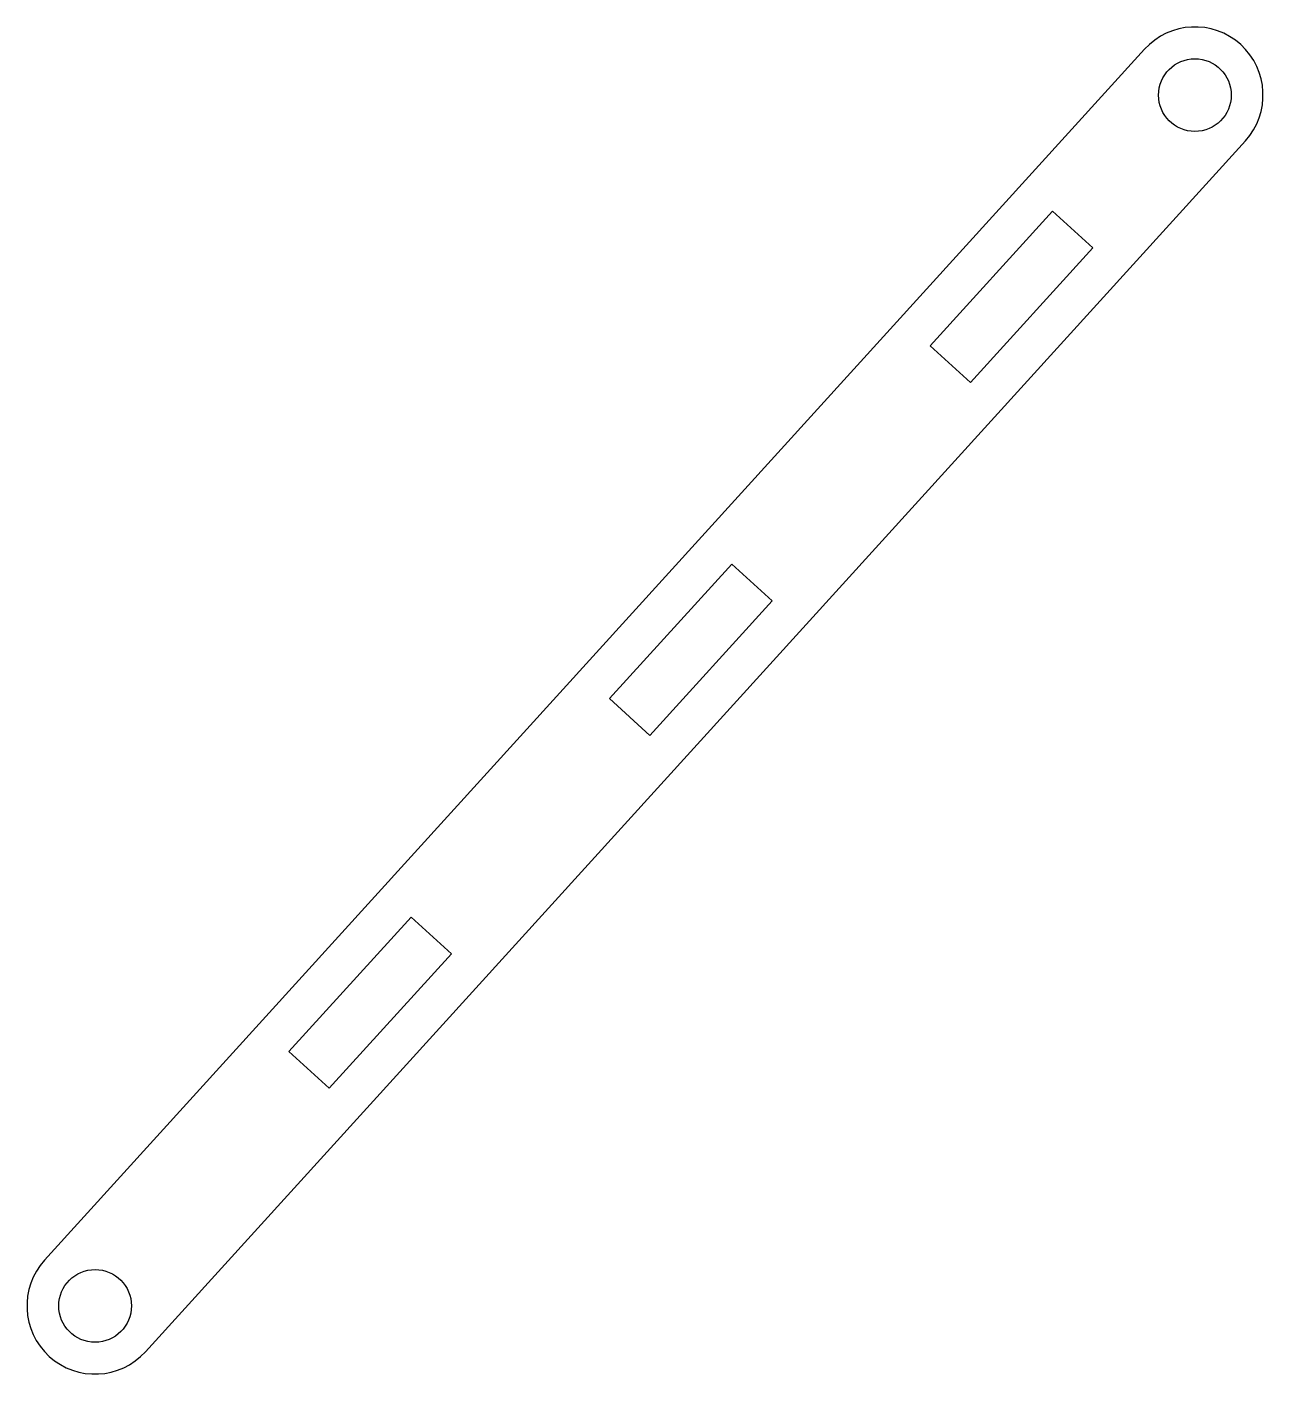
# Model space of a CAD drawing. Header units: millimetres. Extents: x 9.5 to 43.5, y -0.1 to 37.
import ezdxf

# ---------------------------------------------------------------- set-up
doc = ezdxf.new("R2010")
doc.units = ezdxf.units.MM
doc.layers.get('0').update_dxf_attribs({"linetype": 'CONTINUOUS'})

msp = doc.modelspace()

# ---------------------------------------------------------------- linework, layer by layer
msp.add_lwpolyline([(40.246, 36.35), (9.987, 3.043, 1), (12.763, 0.521), (43.022, 33.828, 1)], format="xyb", close=True)
for points in [[(37.713, 31.896), (38.823, 30.888), (35.461, 27.187), (34.351, 28.196)], [(28.892, 22.187), (30.002, 21.178), (26.64, 17.477), (25.53, 18.486)], [(17.819, 7.768), (16.709, 8.776), (20.071, 12.477), (21.181, 11.469)]]:
    msp.add_lwpolyline(points, close=True)
for centre in [(41.634, 35.089), (11.375, 1.782)]:
    msp.add_circle(centre, 1)

doc.saveas('drawing.dxf')
